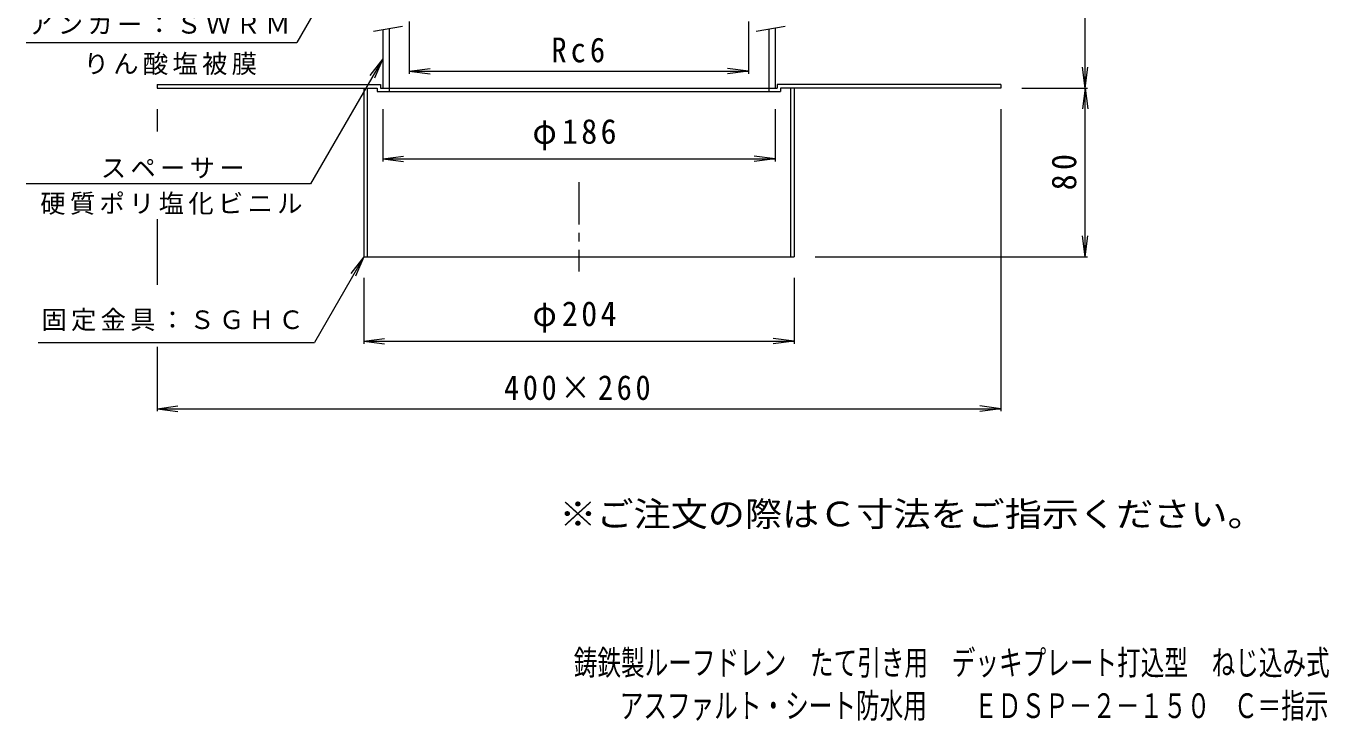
# Model space of a CAD drawing. Units: millimetres, scale not verified, with parts at other scales. Extents: x -345 to 305, y -464 to 504.
# Drawn here: x -313 to 305, y -464 to -134 of the extents above; entities that cross this region are included whole.
import ezdxf
from ezdxf.enums import TextEntityAlignment as Align

# ---------------------------------------------------------------- set-up
doc = ezdxf.new("R2010")
doc.units = ezdxf.units.MM
doc.header["$LTSCALE"] = 4
doc.linetypes.add('CHAIN1', pattern=[8, 5, -1, 1, -1])
for name, color, linetype, lineweight in [('0-0_通り芯', 3, 'Continuous', 9), ('0-3_建具', 4, 'Continuous', 9), ('0-4_その他', 7, 'Continuous', 9), ('0-5_寸法', 7, 'Continuous', 9), ('0-B', 2, 'Continuous', 9)]:
    doc.layers.add(name, color=color, linetype=linetype, lineweight=lineweight)
doc.layers.add('F-4_F-4ﾚｲﾔ', color=6, linetype='Continuous')
doc.layers.add('F-5_F-5ﾚｲﾔ', color=2, linetype='Continuous')
doc.styles.add('ＭＳ ゴシック', font='')
doc.styles.get('ＭＳ ゴシック').set_extended_font_data('MS Gothic')

msp = doc.modelspace()

# ---------------------------------------------------------------- linework, layer by layer
at = {"layer": '0-0_通り芯', "linetype": 'CHAIN1'}
msp.add_line((-50.8, -208.405), (-50.8, -250.696), dxfattribs=at)
at = {"layer": '0-3_建具', "color": 7}
for p, q in [((-148.219, -136.788), (-134.432, -134.357)), ((33.281, -136.788), (47.068, -134.357))]:
    msp.add_line(p, q, dxfattribs=at)
at = {"layer": '0-3_建具'}
for p, q in [((-140.8, -135.48), (-140.8, -163.713)), ((39.2, -135.744), (39.2, -163.713)), ((42.2, -135.215), (42.2, -163.713)), ((-143.8, -136.009), (-143.8, -163.713))]:
    msp.add_line(p, q, dxfattribs=at)
at = {"layer": '0-4_その他'}
for p, q in [((189.2, -163.713), (189.2, -63.713)), ((-131.188, -132.187), (-131.188, -156.913)), ((29.588, -132.187), (29.588, -156.913)), ((-131.188, -155.713), (-121.274, -154.408)), ((29.588, -155.713), (19.674, -154.408)), ((189.2, -163.713), (187.895, -153.799)), ((189.2, -163.713), (190.505, -153.799)), ((-131.188, -155.713), (-121.274, -157.019)), ((-131.188, -155.713), (29.588, -155.713)), ((29.588, -155.713), (19.674, -157.019)), ((159.2, -163.713), (190.4, -163.713)), ((189.2, -163.713), (187.895, -173.628)), ((189.2, -163.713), (190.505, -173.628)), ((189.2, -243.713), (189.2, -163.713)), ((-250.8, -173.713), (-250.8, -184.266)), ((-143.8, -173.713), (-143.8, -198.513)), ((42.2, -173.713), (42.2, -198.513)), ((149.2, -173.713), (149.2, -316.913)), ((-143.8, -197.313), (-133.886, -196.008)), ((-143.8, -197.313), (42.2, -197.313)), ((-143.8, -197.313), (-133.886, -198.619)), ((42.2, -197.313), (32.286, -196.008)), ((42.2, -197.313), (32.286, -198.619)), ((-250.8, -225.851), (-250.8, -256.974)), ((189.2, -243.713), (187.895, -233.799)), ((189.2, -243.713), (190.505, -233.799)), ((61.2, -243.713), (190.4, -243.713)), ((-152.8, -253.713), (-152.8, -284.913)), ((51.2, -253.713), (51.2, -284.913)), ((-152.8, -283.713), (-142.886, -282.408)), ((-152.8, -283.713), (-142.886, -285.019)), ((-152.8, -283.713), (51.2, -283.713)), ((51.2, -283.713), (41.286, -282.408)), ((51.2, -283.713), (41.286, -285.019)), ((-250.8, -286.418), (-250.8, -316.913)), ((-250.8, -315.713), (-240.886, -314.408)), ((149.2, -315.713), (139.286, -314.408)), ((-250.8, -315.713), (-240.886, -317.019)), ((-250.8, -315.713), (149.2, -315.713)), ((149.2, -315.713), (139.286, -317.019))]:
    msp.add_line(p, q, dxfattribs=at)
at = {"layer": '0-5_寸法'}
for p, q in [((-169.8, -116.713), (-184.465, -142.113)), ((-312.829, -142.113), (-184.465, -142.113)), ((-143.8, -149.861), (-178.014, -209.121)), ((-143.8, -149.861), (-149.888, -157.795)), ((-143.8, -149.861), (-147.627, -159.1)), ((-178.014, -209.121), (-312.894, -209.121)), ((-152.8, -243.713), (-176.211, -284.262)), ((-152.8, -243.713), (-158.888, -251.647)), ((-152.8, -243.713), (-156.627, -252.952)), ((-307.159, -284.262), (-176.211, -284.262))]:
    msp.add_line(p, q, dxfattribs=at)
at = {"layer": '0-B'}
for p, q in [((-250.8, -162.113), (-144.8, -162.113)), ((-250.8, -162.113), (-250.8, -163.713)), ((-250.8, -163.713), (-146.4, -163.713)), ((-152.8, -163.713), (-152.8, -243.713)), ((-151.2, -163.713), (-151.2, -243.713)), ((-146.4, -163.713), (-146.4, -165.313)), ((-146.4, -165.313), (44.8, -165.313)), ((-144.8, -162.113), (-144.8, -163.713)), ((-144.8, -163.713), (43.2, -163.713)), ((-140.8, -163.713), (-140.8, -165.313)), ((39.2, -163.713), (39.2, -165.313)), ((43.2, -162.113), (43.2, -163.713)), ((149.2, -162.113), (43.2, -162.113)), ((44.8, -163.713), (44.8, -165.313)), ((149.2, -163.713), (44.8, -163.713)), ((49.6, -163.713), (49.6, -243.713)), ((51.2, -163.713), (51.2, -243.713)), ((149.2, -162.113), (149.2, -163.713)), ((-152.8, -243.713), (51.2, -243.713))]:
    msp.add_line(p, q, dxfattribs=at)

# ---------------------------------------------------------------- texts
at = {"layer": '0-4_その他', "color": 2, "char_height": 11.73, "attachment_point": 7, "style": 'ＭＳ ゴシック'}
for s, insert in [('\\T1.27;\\W0.9;Rc6', (-63.8, -151.713)), ('\\T1.21;\\W0.95;φ186', (-72.8, -193.313)), ('\\T1.21;\\W0.95;φ204', (-72.8, -279.713)), ('\\T1.24;\\W0.9;400×260', (-86.3, -311.713))]:
    msp.add_mtext(s, dxfattribs=dict(at, insert=insert))
at = {"layer": '0-4_その他', "color": 2, "insert": (185.2, -212.213), "char_height": 11.73, "attachment_point": 7, "rotation": 90, "style": 'ＭＳ ゴシック'}
msp.add_mtext('\\T1.27;\\W0.95;80', dxfattribs=at)
at = {"layer": '0-5_寸法', "char_height": 8.798, "attachment_point": 7, "style": 'ＭＳ ゴシック'}
for s, insert in [('\\T1.17;アンカー：ＳＷＲＭ', (-311.89, -138.363)), ('\\T1.17;りん酸塩被膜', (-285.594, -157.609)), ('\\T1.17;スペーサー', (-277.43, -206.543)), ('\\T1.17;硬質ポリ塩化ビニル', (-306.165, -223.817)), ('\\T1.17;固定金具：ＳＧＨＣ', (-305.634, -278.959))]:
    msp.add_mtext(s, dxfattribs=dict(at, insert=insert))
at = {"layer": 'F-4_F-4ﾚｲﾔ', "style": 'ＭＳ ゴシック', "width": 0.7}
for s, p in [('鋳鉄製ルーフドレン\u3000たて引き用\u3000デッキプレート打込型\u3000ねじ込み式', (-53.214, -445.453)), ('アスファルト・シート防水用\u3000\u3000ＥＤＳＰ－２－１５０\u3000Ｃ＝指示', (-31.413, -465.84))]:
    msp.add_text(s, height=11.73, dxfattribs=at).set_placement(p, align=Align.BOTTOM_LEFT)
at = {"layer": 'F-5_F-5ﾚｲﾔ', "style": 'ＭＳ ゴシック', "width": 1.1}
msp.add_text('※ご注文の際はＣ寸法をご指示ください。', height=11.73, dxfattribs=at).set_placement((-60.074, -375.002), align=Align.BOTTOM_LEFT)

doc.saveas('drawing.dxf')
